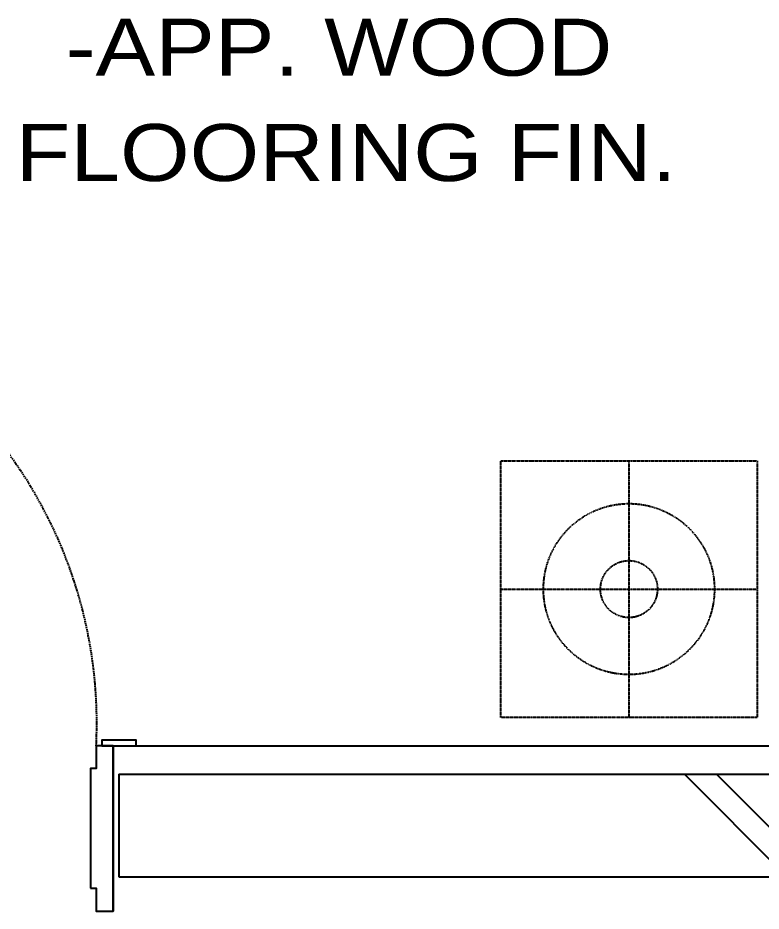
# Model space of a CAD drawing. Header units: inches. Extents: x 58 to 28157, y 27 to 25596.
# Drawn here: x 8401 to 9705, y 15163 to 16731 of the extents above; entities that cross this region are included whole.
import ezdxf

# ---------------------------------------------------------------- set-up
doc = ezdxf.new("R2010")
doc.units = ezdxf.units.IN
doc.header["$MEASUREMENT"] = 0
doc.linetypes.add('ACAD_ISO10W100', pattern=[18.5, 12, -3, 0.5, -3])
doc.linetypes.add('HIDDEN', pattern=[2, 1, -1])
for name, color, linetype in [('9', 9, 'Continuous'), ('CONC', 2, 'Continuous'), ('DOOR', 4, 'Continuous'), ('FIN', 6, 'Continuous'), ('FUR', 11, 'HIDDEN'), ('TEXT', 3, 'Continuous'), ('WALL', 2, 'Continuous')]:
    doc.layers.add(name, color=color, linetype=linetype)
doc.styles.add('GHS', font='Dotum.ttf')

msp = doc.modelspace()

# ---------------------------------------------------------------- linework, layer by layer
at = {"layer": '9'}
for p, q in [((9750.3, 15223.3), (9570.3, 15403.3)), ((9807, 15223.3), (9627, 15403.3))]:
    msp.add_line(p, q, dxfattribs=at)
at = {"layer": 'CONC', "linetype": 'Continuous'}
for p, q in [((8578.1, 15403.3), (10848.1, 15403.3)), ((8578.1, 15223.3), (10848.1, 15223.3))]:
    msp.add_line(p, q, dxfattribs=at)
at = {"layer": 'DOOR', "color": 4}
msp.add_lwpolyline([(8548.1, 15453.3), (8608.1, 15453.3), (8608.1, 15463.3), (8548.1, 15463.3), (8548.1, 15453.3)], dxfattribs=at)
msp.add_lwpolyline([(8528.1, 15203.3), (8538.1, 15203.3), (8538.1, 15163.3), (8568.1, 15163.3), (8568.1, 15453.3), (8538.1, 15453.3), (8538.1, 15413.3), (8528.1, 15413.3)], close=True, dxfattribs=at)
at = {"layer": 'DOOR', "color": 1, "linetype": 'ACAD_ISO10W100', "ltscale": 0.2}
msp.add_arc((7738, 15493.2), 801.1, 357.1442, 92.8558, dxfattribs=at)
at = {"layer": 'FIN'}
for q in [(10798.1, 15453.3), (8568.1, 15163.3)]:
    msp.add_line((8568.1, 15453.3), q, dxfattribs=at)
at = {"layer": 'FUR', "color": 1, "ltscale": 0.5}
for p, q in [((9473.1, 15953.3), (9473.1, 15503.3)), ((9248.1, 15728.3), (9698.1, 15728.3))]:
    msp.add_line(p, q, dxfattribs=at)
msp.add_lwpolyline([(9248.1, 15953.3), (9698.1, 15953.3), (9698.1, 15503.3), (9248.1, 15503.3)], close=True, dxfattribs=at)
for radius in [150, 50]:
    msp.add_circle((9473.1, 15728.3), radius, dxfattribs=at)
at = {"layer": 'WALL', "linetype": 'Continuous'}
msp.add_line((8578.1, 15403.3), (8578.1, 15223.3), dxfattribs=at)

# ---------------------------------------------------------------- texts
at = {"layer": 'TEXT', "style": 'GHS', "width": 1.2}
for s, p in [('-APP. WOOD ', (8484.6, 16629.1)), (' FLOORING FIN.', (8353.2, 16444.3))]:
    msp.add_text(s, height=100, dxfattribs=at).set_placement(p)

doc.saveas('drawing.dxf')
